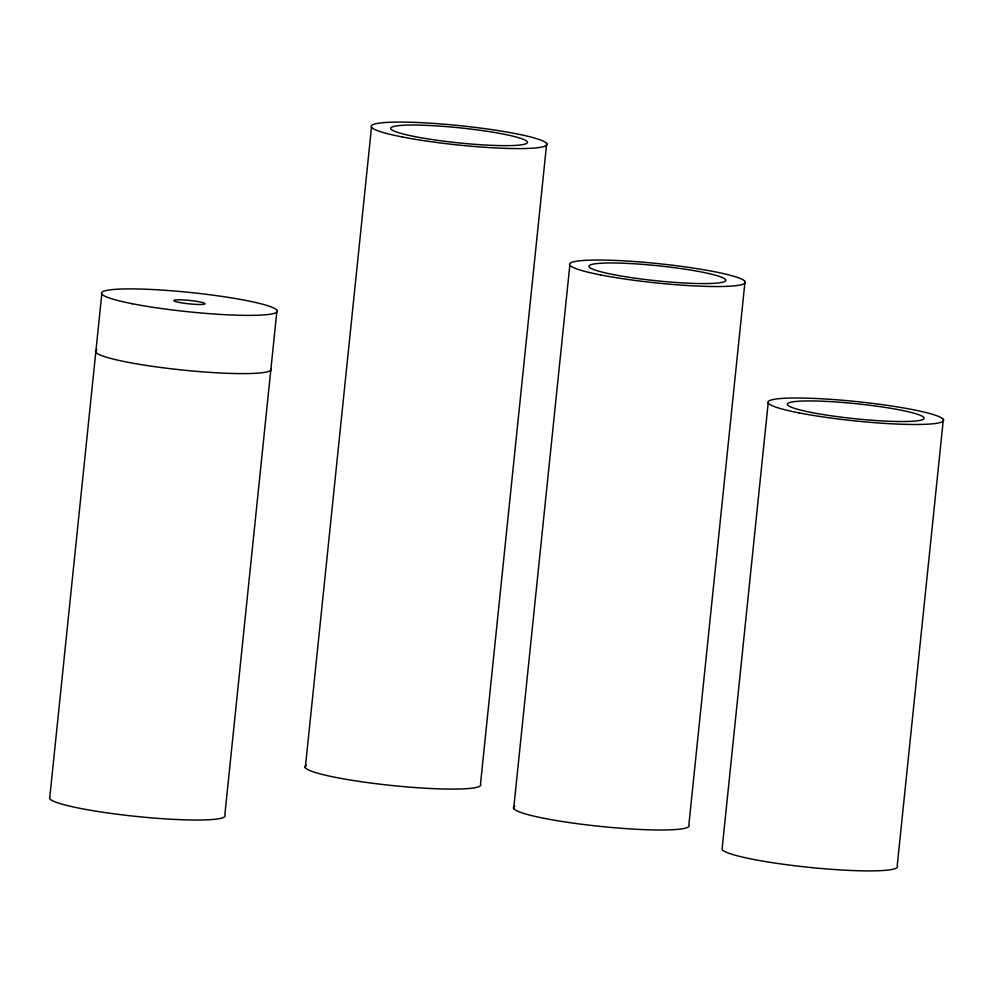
<?xml version="1.0" encoding="UTF-8"?>
<svg xmlns="http://www.w3.org/2000/svg" width="993" height="993" viewBox="0 0 993 993"><rect width="100%" height="100%" fill="white"/><g stroke="black" fill="none" stroke-linecap="round" stroke-linejoin="round"><path stroke-width="1.49" d="M101.795 293.99L49.65 798.633A88.34 9.694 5.9 0 0 144.37 817.227A88.34 9.694 5.9 0 0 224.828 814.93L276.985 310.288M305.323 767.701L371.506 127.191M546.684 143.501L480.5 784.011A88.34 9.694 5.9 0 1 388.536 785.14A88.34 9.694 5.9 0 1 306.452 765.28M513.679 808.6L569.833 265.143M745.023 281.441L688.857 824.91A88.34 9.694 5.9 0 1 596.892 826.039A88.34 9.694 5.9 0 1 514.821 806.179M768.172 403.084L722.035 849.499A88.34 9.694 5.9 0 0 816.755 868.093A88.34 9.694 5.9 0 0 897.213 865.809L943.35 419.394M270.965 368.515A88.34 9.694 5.9 0 1 179.001 369.657A88.34 9.694 5.9 0 1 96.929 349.797M402.202 136.96A88.34 9.694 5.9 0 0 545.542 145.921A88.34 9.694 5.9 0 0 429.547 123.144A88.34 9.694 5.9 0 0 402.202 136.96M414.838 136.6A68.716 7.534 5.9 0 0 526.34 143.575A68.716 7.534 5.9 0 0 436.113 125.863A68.716 7.534 5.9 0 0 414.838 136.6M613.178 274.552A68.716 7.534 5.9 0 0 724.667 281.516A68.716 7.534 5.9 0 0 634.44 263.803A68.716 7.534 5.9 0 0 613.178 274.552M600.529 274.912A88.34 9.694 5.9 0 0 743.881 283.861A88.34 9.694 5.9 0 0 627.874 261.097A88.34 9.694 5.9 0 0 600.529 274.912M811.504 412.492A68.716 7.534 5.9 0 0 922.994 419.468A68.716 7.534 5.9 0 0 832.779 401.755A68.716 7.534 5.9 0 0 811.504 412.492M798.869 412.852A88.34 9.694 5.9 0 0 942.208 421.814A88.34 9.694 5.9 0 0 826.213 399.049A88.34 9.694 5.9 0 0 798.869 412.852M132.491 303.759A88.34 9.694 5.9 0 0 275.843 312.708A88.34 9.694 5.9 0 0 159.836 289.944A88.34 9.694 5.9 0 0 132.491 303.759M179.274 302.431A15.702 1.725 5.9 0 0 204.757 304.019A15.702 1.725 5.9 0 0 184.139 299.973A15.702 1.725 5.9 0 0 179.274 302.431"/></g></svg>
